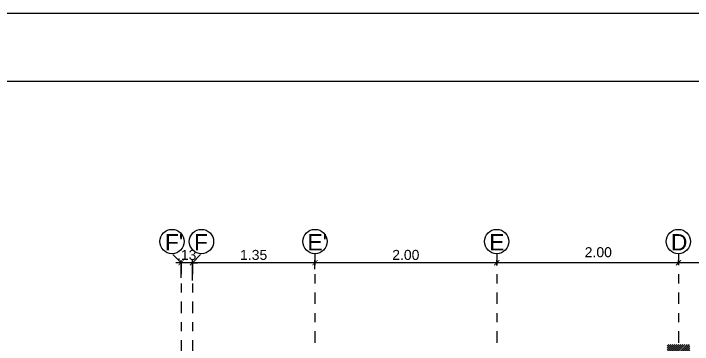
# Model space of a CAD drawing. Header units: millimetres. Extents: x 3779 to 7711, y 1445 to 3132.
# Drawn here: x 3948.33 to 3955.8, y 1486.98 to 1490.63 of the extents above; entities that cross this region are included whole.
import ezdxf

# ---------------------------------------------------------------- set-up
doc = ezdxf.new("R2010")
doc.units = ezdxf.units.MM
doc.header["$PDMODE"] = 3
doc.linetypes.add('DASHDOTX2', pattern=[50.8, 25.4, -12.7, 0, -12.7])
for name, color, linetype, lineweight in [('cotas', 7, 'Continuous', 5), ('EJES', 20, 'DASHDOTX2', 9), ('pluma 1', 1, 'Continuous', 9), ('TEXTO', 7, 'Continuous', 9), ('TEXTURAS', 35, 'Continuous', 5)]:
    doc.layers.add(name, color=color, linetype=linetype, lineweight=lineweight)
doc.styles.get("Standard").update_dxf_attribs({"font": 'arial.ttf'})
doc.styles.add('TIMES', font='arial.ttf', dxfattribs={"height": 0.11})
doc.dimstyles.new('julio', dxfattribs={"dimtxt": 0.11, "dimasz": 0.057, "dimexe": 0.03, "dimexo": 0.097, "dimgap": 0.0295, "dimtad": 1, "dimzin": 4, "dimdsep": 46, "dimtxsty": 'TIMES', "dimblk": 'ARCHTICK', "dimcen": 0, "dimdle": 0.03, "dimclrd": 256, "dimclre": 256, "dimclrt": 256, "dimadec": 0, "dimazin": 0, "dimtfac": 1, "dimtix": 1, "dimtmove": 2, "dimatfit": 2, "dimldrblk": 'ARCHTICK', "dimfxl": 1, "dimtolj": 1, "dimtzin": 0, "dimlwd": 5, "dimlwe": 5, "dimarcsym": 0})

# ---------------------------------------------------------------- blocks, each defined once
blk = doc.blocks.new('_ArchTick')
at = {"color": 0, "linetype": 'ByBlock', "lineweight": 40, "const_width": 0.15}
blk.add_lwpolyline([(-0.5, -0.5), (0.5, 0.5)], dxfattribs=at)
blk = doc.blocks.new('*D826')
at = {"layer": 'cotas', "lineweight": 5, "transparency": 16777216}
for p, q in [((3958.1757, 1487.8828), (3955.6157, 1487.8828)), ((3955.6457, 1487.8603), (3955.6457, 1487.9128)), ((3958.1457, 1487.8324), (3958.1457, 1487.9128))]:
    blk.add_line(p, q, dxfattribs=at)
at = {"layer": 'Defpoints', "color": 0, "transparency": 16777216}
for p in [(3955.6457, 1487.8828), (3955.6457, 1487.7633), (3958.1457, 1487.7354)]:
    blk.add_point(p, dxfattribs=at)
at = {"layer": 'cotas', "lineweight": 5, "transparency": 16777216, "xscale": 0.057, "yscale": 0.057, "zscale": 0.057, "rotation": 180}
blk.add_blockref('_ArchTick', (3955.6457, 1487.8828), dxfattribs=at)
at = {"layer": 'cotas', "lineweight": 5, "transparency": 16777216, "xscale": 0.057, "yscale": 0.057, "zscale": 0.057}
blk.add_blockref('_ArchTick', (3958.1457, 1487.8828), dxfattribs=at)
at = {"layer": 'cotas', "transparency": 16777216, "insert": (3956.8415, 1487.9813), "char_height": 0.11, "attachment_point": 5, "style": 'TIMES'}
blk.add_mtext('\\A1;2.50', dxfattribs=at)
blk = doc.blocks.new('*D827')
at = {"layer": 'cotas', "lineweight": 5, "transparency": 16777216}
for p, q in [((3955.6757, 1487.8828), (3953.6157, 1487.8828)), ((3953.6457, 1487.8518), (3953.6457, 1487.9128)), ((3955.6457, 1487.8603), (3955.6457, 1487.9128))]:
    blk.add_line(p, q, dxfattribs=at)
at = {"layer": 'Defpoints', "color": 0, "transparency": 16777216}
for p in [(3953.6457, 1487.8828), (3953.6457, 1487.7548), (3955.6457, 1487.7633)]:
    blk.add_point(p, dxfattribs=at)
at = {"layer": 'cotas', "lineweight": 5, "transparency": 16777216, "xscale": 0.057, "yscale": 0.057, "zscale": 0.057, "rotation": 180}
blk.add_blockref('_ArchTick', (3953.6457, 1487.8828), dxfattribs=at)
at = {"layer": 'cotas', "lineweight": 5, "transparency": 16777216, "xscale": 0.057, "yscale": 0.057, "zscale": 0.057}
blk.add_blockref('_ArchTick', (3955.6457, 1487.8828), dxfattribs=at)
at = {"layer": 'cotas', "transparency": 16777216, "insert": (3954.7642, 1487.9983), "char_height": 0.11, "attachment_point": 5, "style": 'TIMES'}
blk.add_mtext('\\A1;2.00', dxfattribs=at)
blk = doc.blocks.new('*D677')
at = {"layer": 'cotas', "lineweight": 5, "transparency": 16777216}
for p, q in [((3953.6757, 1487.8828), (3951.6149, 1487.8828)), ((3951.6449, 1487.811), (3951.6449, 1487.9128)), ((3953.6457, 1487.8518), (3953.6457, 1487.9128))]:
    blk.add_line(p, q, dxfattribs=at)
at = {"layer": 'Defpoints', "color": 0, "transparency": 16777216}
for p in [(3951.6449, 1487.8828), (3953.6457, 1487.7548), (3951.6449, 1487.714)]:
    blk.add_point(p, dxfattribs=at)
at = {"layer": 'cotas', "lineweight": 5, "transparency": 16777216, "xscale": 0.057, "yscale": 0.057, "zscale": 0.057, "rotation": 180}
blk.add_blockref('_ArchTick', (3951.6449, 1487.8828), dxfattribs=at)
at = {"layer": 'cotas', "lineweight": 5, "transparency": 16777216, "xscale": 0.057, "yscale": 0.057, "zscale": 0.057}
blk.add_blockref('_ArchTick', (3953.6457, 1487.8828), dxfattribs=at)
at = {"layer": 'cotas', "transparency": 16777216, "insert": (3952.6453, 1487.9684), "char_height": 0.11, "attachment_point": 5, "style": 'TIMES'}
blk.add_mtext('\\A1;2.00', dxfattribs=at)
blk = doc.blocks.new('*D678')
at = {"layer": 'cotas', "lineweight": 5, "transparency": 16777216}
for p, q in [((3951.6749, 1487.8828), (3950.2657, 1487.8828)), ((3950.2957, 1487.6858), (3950.2957, 1487.9128)), ((3951.6449, 1487.811), (3951.6449, 1487.9128))]:
    blk.add_line(p, q, dxfattribs=at)
at = {"layer": 'Defpoints', "color": 0, "transparency": 16777216}
for p in [(3950.2957, 1487.8828), (3951.6449, 1487.714), (3950.2957, 1487.5888)]:
    blk.add_point(p, dxfattribs=at)
at = {"layer": 'cotas', "lineweight": 5, "transparency": 16777216, "xscale": 0.057, "yscale": 0.057, "zscale": 0.057, "rotation": 180}
blk.add_blockref('_ArchTick', (3950.2957, 1487.8828), dxfattribs=at)
at = {"layer": 'cotas', "lineweight": 5, "transparency": 16777216, "xscale": 0.057, "yscale": 0.057, "zscale": 0.057}
blk.add_blockref('_ArchTick', (3951.6449, 1487.8828), dxfattribs=at)
at = {"layer": 'cotas', "transparency": 16777216, "insert": (3950.9703, 1487.9685), "char_height": 0.11, "attachment_point": 5, "style": 'TIMES'}
blk.add_mtext('\\A1;1.35', dxfattribs=at)
blk = doc.blocks.new('*D679')
at = {"layer": 'cotas', "lineweight": 5, "transparency": 16777216}
for p, q in [((3950.1707, 1487.8828), (3950.1137, 1487.8828)), ((3950.1707, 1487.7168), (3950.1707, 1487.9128)), ((3950.2957, 1487.8828), (3950.1707, 1487.8828)), ((3950.2957, 1487.6858), (3950.2957, 1487.9128)), ((3950.2957, 1487.8828), (3950.3527, 1487.8828))]:
    blk.add_line(p, q, dxfattribs=at)
at = {"layer": 'Defpoints', "color": 0, "transparency": 16777216}
for p in [(3950.1707, 1487.8828), (3950.1707, 1487.6198), (3950.2957, 1487.5888)]:
    blk.add_point(p, dxfattribs=at)
at = {"layer": 'cotas', "lineweight": 5, "transparency": 16777216, "xscale": 0.057, "yscale": 0.057, "zscale": 0.057}
blk.add_blockref('_ArchTick', (3950.1707, 1487.8828), dxfattribs=at)
at = {"layer": 'cotas', "lineweight": 5, "transparency": 16777216, "xscale": 0.057, "yscale": 0.057, "zscale": 0.057, "rotation": 180}
blk.add_blockref('_ArchTick', (3950.2957, 1487.8828), dxfattribs=at)
at = {"layer": 'cotas', "transparency": 16777216, "insert": (3950.2332, 1487.9685), "char_height": 0.11, "attachment_point": 5, "style": 'TIMES'}
blk.add_mtext('\\A1;.13', dxfattribs=at)

msp = doc.modelspace()

# ---------------------------------------------------------------- hatches: boundary and pattern name
at = {"layer": 'TEXTURAS'}
h = msp.add_hatch(dxfattribs=at)
h.set_pattern_fill('LINE', color=256, scale=0.005, angle=45)
h.set_pattern_definition([(45, (-202.121848, 138.683055), (-0.01122532015, 0.01122532015), [])])
h.paths.add_polyline_path([(3955.7707, 1486.9828), (3955.6707, 1486.9828), (3955.5207, 1486.9828), (3955.5207, 1486.6828), (3955.7707, 1486.6828), (3955.7707, 1486.7828)])

# ---------------------------------------------------------------- linework, layer by layer
at = {"layer": 'cotas'}
for points in [[(3943.8761, 1448.6283), (4003.2761, 1448.6283), (4003.2761, 1490.6283), (3943.8761, 1490.6283)], [(3944.6261, 1449.3783), (4002.5261, 1449.3783), (4002.5261, 1489.8783), (3944.6261, 1489.8783)]]:
    msp.add_lwpolyline(points, close=True, dxfattribs=at)
at = {"layer": 'EJES', "ltscale": 0.005}
for p, q in [((3950.1707, 1487.8828), (3950.0707, 1487.9828)), ((3950.2957, 1487.8828), (3950.3957, 1487.9828)), ((3951.6449, 1487.9828), (3951.6449, 1485.3828)), ((3953.6457, 1487.9828), (3953.6457, 1485.3828)), ((3955.6457, 1487.9828), (3955.6457, 1486.9828)), ((3950.1707, 1487.8828), (3950.1707, 1484.3828)), ((3950.2957, 1487.8828), (3950.2957, 1485.3828))]:
    msp.add_line(p, q, dxfattribs=at)
at = {"layer": 'pluma 1'}
for centre in [(3950.0707, 1488.1167), (3950.3957, 1488.1167), (3951.6449, 1488.1167), (3953.6457, 1488.1167), (3955.6457, 1488.1167)]:
    msp.add_circle(centre, 0.1339, dxfattribs=at)

# ---------------------------------------------------------------- texts
at = {"layer": 'TEXTO', "color": 5, "char_height": 0.18, "width": 2.597734, "attachment_point": 7}
for s, insert in [("{\\C7;F'}", (3949.9931, 1488.0185)), ('{\\C7;F}', (3950.3132, 1488.0185)), ("{\\C7;E'}", (3951.5625, 1488.0185)), ('{\\C7;E}', (3953.5632, 1488.0185)), ('{\\C7;D}', (3955.5632, 1488.0185))]:
    msp.add_mtext(s, dxfattribs=dict(at, insert=insert))

# ---------------------------------------------------------------- dimensions: what is measured, and where the dimension line sits
at = {"layer": 'cotas'}
for base, p1, p2, picture, middle in [((3950.1706634917, 1487.8827803846), (3950.2956634917, 1487.588837589), (3950.1706634917, 1487.6197721365), '*D679', (3950.2331634917, 1487.9684809303)), ((3950.2957, 1487.8828), (3951.6449, 1487.714), (3950.2957, 1487.5888), '*D678', (3950.9703, 1487.9685)), ((3951.6449, 1487.8828), (3953.6457, 1487.7548), (3951.6449, 1487.714), '*D677', (3952.6453, 1487.9684))]:
    dim = msp.add_linear_dim(base=base, p1=p1, p2=p2, dimstyle='julio', dxfattribs=at)
    dim.commit()
    dim.dimension.update_dxf_attribs({"geometry": picture, "text_midpoint": middle})
for base, p1, p2, picture, middle in [((3953.6457, 1487.8828), (3955.6457, 1487.7633), (3953.6457, 1487.7548), '*D827', (3954.7642, 1487.9983)), ((3955.6457, 1487.8828), (3958.1457, 1487.7354), (3955.6457, 1487.7633), '*D826', (3956.8415, 1487.9813))]:
    dim = msp.add_linear_dim(base=base, p1=p1, p2=p2, dimstyle='julio', dxfattribs=at)
    dim.commit()
    dim.dimension.update_dxf_attribs({"geometry": picture, "text_midpoint": middle, "dimtype": 160})

doc.saveas('drawing.dxf')
